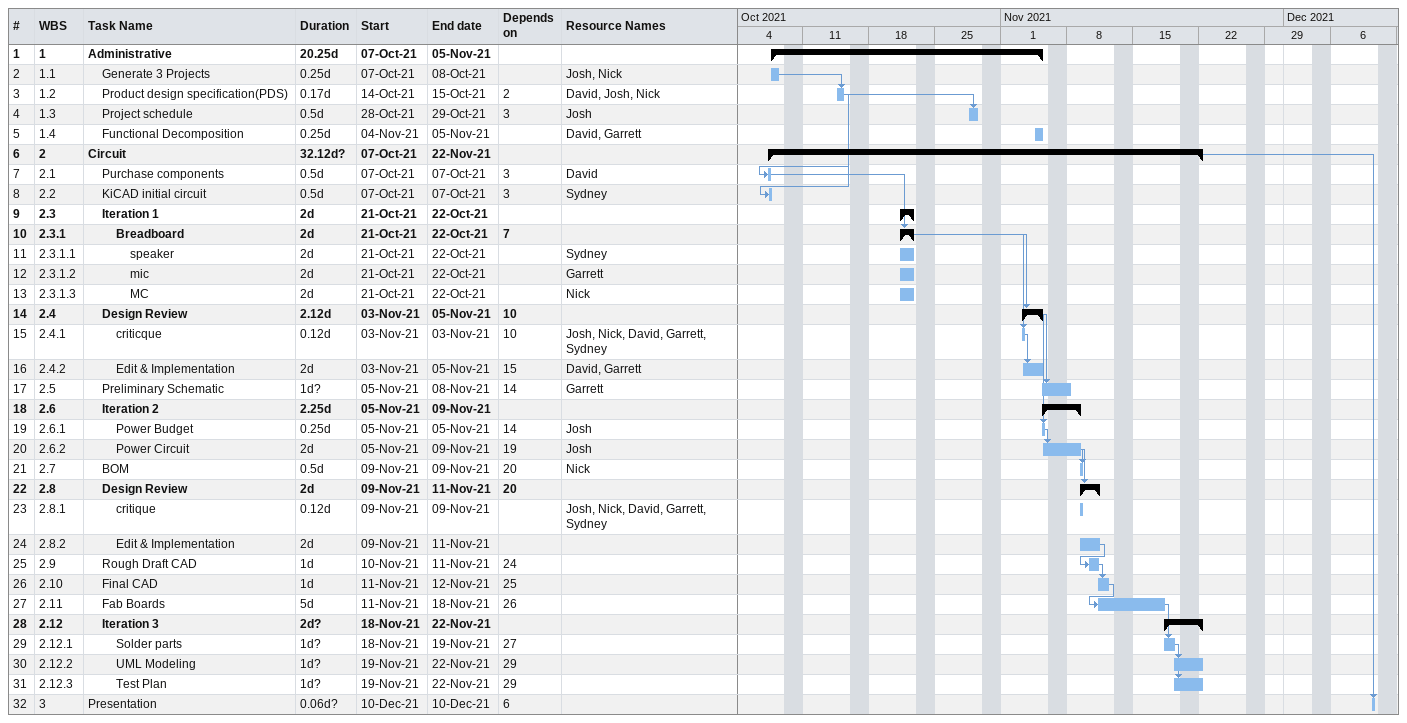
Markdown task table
| ID | WBS | Task | Duration | Start | Finish | Predecessors | Resources |
|---|---|---|---|---|---|---|---|
| 1 | 1 | **Administrative** | 20.25d | 2021-10-07 | 2021-11-05 |  |  |
| 2 | 1.1 | Generate 3 Projects | 0.25d | 2021-10-07 | 2021-10-08 |  | Josh, Nick |
| 3 | 1.2 | Product design specification(PDS) | 0.17d | 2021-10-14 | 2021-10-15 | 2 | David, Josh, Nick |
| 4 | 1.3 | Project schedule | 0.5d | 2021-10-28 | 2021-10-29 | 3 | Josh |
| 5 | 1.4 | Functional Decomposition | 0.25d | 2021-11-04 | 2021-11-05 |  | David, Garrett |
| 6 | 2 | **Circuit** | 32.12d? | 2021-10-07 | 2021-11-22 |  |  |
| 7 | 2.1 | Purchase components | 0.5d | 2021-10-07 | 2021-10-07 | 3 | David |
| 8 | 2.2 | KiCAD initial circuit | 0.5d | 2021-10-07 | 2021-10-07 | 3 | Sydney |
| 9 | 2.3 | **Iteration 1** | 2d | 2021-10-21 | 2021-10-22 |  |  |
| 10 | 2.3.1 | **Breadboard** | 2d | 2021-10-21 | 2021-10-22 | 7 |  |
| 11 | 2.3.1.1 | speaker | 2d | 2021-10-21 | 2021-10-22 |  | Sydney |
| 12 | 2.3.1.2 | mic | 2d | 2021-10-21 | 2021-10-22 |  | Garrett |
| 13 | 2.3.1.3 | MC | 2d | 2021-10-21 | 2021-10-22 |  | Nick |
| 14 | 2.4 | **Design Review** | 2.12d | 2021-11-03 | 2021-11-05 | 10 |  |
| 15 | 2.4.1 | criticque | 0.12d | 2021-11-03 | 2021-11-03 | 10 | Josh, Nick, David, Garrett, Sydney |
| 16 | 2.4.2 | Edit & Implementation | 2d | 2021-11-03 | 2021-11-05 | 15 | David, Garrett |
| 17 | 2.5 | Preliminary Schematic | 1d? | 2021-11-05 | 2021-11-08 | 14 | Garrett |
| 18 | 2.6 | **Iteration 2** | 2.25d | 2021-11-05 | 2021-11-09 |  |  |
| 19 | 2.6.1 | Power Budget | 0.25d | 2021-11-05 | 2021-11-05 | 14 | Josh |
| 20 | 2.6.2 | Power Circuit | 2d | 2021-11-05 | 2021-11-09 | 19 | Josh |
| 21 | 2.7 | BOM | 0.5d | 2021-11-09 | 2021-11-09 | 20 | Nick |
| 22 | 2.8 | **Design Review** | 2d | 2021-11-09 | 2021-11-11 | 20 |  |
| 23 | 2.8.1 | critique | 0.12d | 2021-11-09 | 2021-11-09 |  | Josh, Nick, David, Garrett, Sydney |
| 24 | 2.8.2 | Edit & Implementation | 2d | 2021-11-09 | 2021-11-11 |  |  |
| 25 | 2.9 | Rough Draft CAD | 1d | 2021-11-10 | 2021-11-11 | 24 |  |
| 26 | 2.10 | Final CAD | 1d | 2021-11-11 | 2021-11-12 | 25 |  |
| 27 | 2.11 | Fab Boards | 5d | 2021-11-11 | 2021-11-18 | 26 |  |
| 28 | 2.12 | **Iteration 3** | 2d? | 2021-11-18 | 2021-11-22 |  |  |
| 29 | 2.12.1 | Solder parts | 1d? | 2021-11-18 | 2021-11-19 | 27 |  |
| 30 | 2.12.2 | UML Modeling | 1d? | 2021-11-19 | 2021-11-22 | 29 |  |
| 31 | 2.12.3 | Test Plan | 1d? | 2021-11-19 | 2021-11-22 | 29 |  |
| 32 | 3 | Presentation | 0.06d? | 2021-12-10 | 2021-12-10 | 6 |  |
